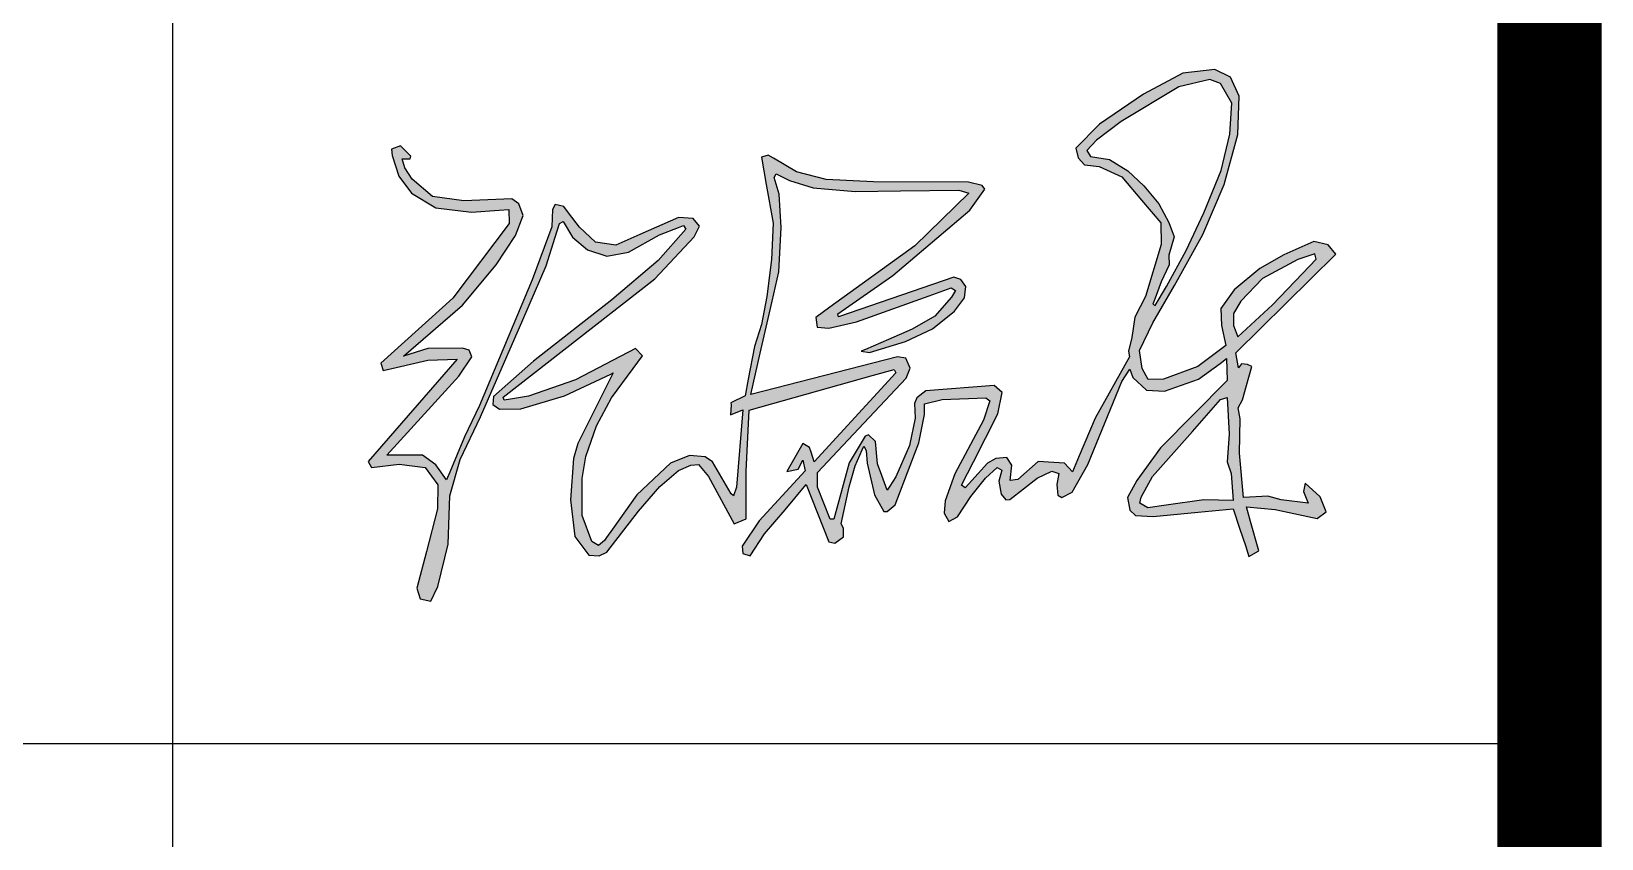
# Model space of a CAD drawing. Extents: x -427546 to -314919, y 698702 to 968782.
# Drawn here: x -342129 to -339871, y 793810 to 794972 of the extents above; entities that cross this region are included whole.
import ezdxf

# ---------------------------------------------------------------- set-up
doc = ezdxf.new("R2010")
doc.units = 0
doc.header["$LTSCALE"] = 1000
doc.header["$MEASUREMENT"] = 0
doc.layers.get('0').update_dxf_attribs({"linetype": 'CONTINUOUS'})
doc.layers.add('PUB_TITLE', color=4, linetype='CONTINUOUS')

msp = doc.modelspace()

# ---------------------------------------------------------------- hatches: boundary and pattern name
h = msp.add_hatch(color=256)
h.paths.add_polyline_path([(-340419, 794442.1), (-340409.2, 794444.9), (-340406.5, 794392.4), (-340409.2, 794352.6), (-340403.8, 794335.6), (-340400.7, 794296.9), (-340442.9, 794297.6), (-340497.3, 794290), (-340523.3, 794286.3), (-340535, 794292.9), (-340532.8, 794301.6), (-340516.5, 794331.1), (-340459.3, 794396.2)], flags=16)
h.paths.add_polyline_path([(-340516.3, 794579.5), (-340513.1, 794577.3), (-340496.5, 794604.7), (-340468.5, 794656.7), (-340443, 794710.7), (-340418.2, 794771.4), (-340405.7, 794823.9), (-340402.5, 794868.5), (-340418.9, 794896.6), (-340434.5, 794902.4), (-340479, 794892.1), (-340561.9, 794842.1), (-340597.1, 794815.2), (-340611.1, 794800.2), (-340606.1, 794792), (-340578.5, 794787.7), (-340552.3, 794771.3), (-340529.4, 794749.8), (-340507.7, 794723.6), (-340493.1, 794696.8), (-340485.7, 794676.2), (-340493.4, 794649.7), (-340492.6, 794636.1), (-340504.2, 794611.2), (-340513.1, 794587.8)], flags=16)
h.paths.add_polyline_path([(-340400.1, 794548.5), (-340393.8, 794532.1), (-340344.1, 794578.5), (-340300.9, 794623.4), (-340281.2, 794643.9), (-340283.1, 794651.6), (-340307.5, 794643.5), (-340358.3, 794616.4), (-340389.7, 794583.8), (-340400.1, 794565.8)], flags=16)
h.paths.add_polyline_path([(-341584.6, 794788.4), (-341583.5, 794792.4), (-341598.5, 794806.9), (-341611.4, 794802.3), (-341610.4, 794793.3), (-341600.7, 794763.7), (-341582.7, 794739.2), (-341547.7, 794717.8), (-341496.4, 794711.8), (-341456.6, 794714.4), (-341442.7, 794715.3), (-341442.3, 794695.2), (-341523.1, 794587.8), (-341626.9, 794494.4), (-341623.2, 794483.8), (-341559.2, 794498.7), (-341517, 794500), (-341645, 794352.8), (-341640.3, 794344.4), (-341600.3, 794349), (-341562.8, 794344.1), (-341544.8, 794319.1), (-341545.1, 794284.7), (-341561, 794223.4), (-341574.7, 794170.6), (-341570.2, 794155.5), (-341554.9, 794151.8), (-341544.5, 794173.2), (-341529.8, 794233.8), (-341527.3, 794303.5), (-341512.6, 794355.7), (-341483.4, 794417.4), (-341422.6, 794556.9), (-341388.8, 794634.6), (-341375.9, 794675.8), (-341369.8, 794695.3), (-341364.5, 794698.3), (-341351.1, 794675.8), (-341329.4, 794657.5), (-341301.8, 794648.3), (-341270.3, 794654.2), (-341225.9, 794679.2), (-341198.6, 794689.7), (-341191.4, 794692.4), (-341187.9, 794687.1), (-341227.6, 794642.3), (-341294.5, 794585.4), (-341406.9, 794497.4), (-341464.4, 794446.6), (-341465.5, 794435), (-341456.1, 794428.2), (-341425.1, 794428.6), (-341362.4, 794447.3), (-341295.7, 794478.7), (-341292.3, 794480.3), (-341343.2, 794378.9), (-341349.4, 794357.1), (-341354.1, 794297.6), (-341347.6, 794245.1), (-341327.4, 794218.1), (-341312.7, 794217), (-341301.5, 794222.2), (-341256.2, 794281.4), (-341225.3, 794316.7), (-341198.6, 794340), (-341181, 794347.7), (-341169.8, 794348.7), (-341155.4, 794331.5), (-341118.5, 794263.4), (-341101.3, 794270.2), (-341101.2, 794339.1), (-341097, 794426.9), (-340918, 794477.2), (-340888.4, 794485.2), (-340885.8, 794480.7), (-341003.5, 794352.4), (-341007.8, 794366.1), (-341010, 794373.1), (-341019.9, 794378.8), (-341042.6, 794338.7), (-341026.2, 794342), (-341019.5, 794354.7), (-341016.2, 794339.4), (-341082.7, 794267.6), (-341106.8, 794231), (-341105.8, 794220.3), (-341095.4, 794217.3), (-341074.7, 794248.7), (-341045.3, 794283.4), (-341014.7, 794319.6), (-340982.4, 794237.5), (-340973.7, 794235.2), (-340961.3, 794244.5), (-340961, 794257), (-340964.5, 794263.3), (-340953.2, 794316.6), (-340944.6, 794346.9), (-340934.3, 794369.9), (-340932.1, 794374.8), (-340928.8, 794368.5), (-340927.1, 794350.4), (-340916.4, 794305.1), (-340903.2, 794281.1), (-340898.5, 794280.9), (-340886.9, 794290.6), (-340865.4, 794347.3), (-340853, 794379.9), (-340844.7, 794420.4), (-340844.5, 794436), (-340819.1, 794442), (-340756.5, 794444.5), (-340750.5, 794440.3), (-340759.9, 794412.3), (-340801.1, 794335.1), (-340814.8, 794296.2), (-340816.4, 794278.6), (-340809.7, 794266.8), (-340797.3, 794273.5), (-340778.1, 794302.3), (-340757, 794329.1), (-340740, 794344.2), (-340733.6, 794340.6), (-340737.8, 794324.5), (-340734.5, 794305.7), (-340727.6, 794297.7), (-340722, 794298.2), (-340682.8, 794329), (-340661.6, 794339), (-340651.3, 794335.4), (-340654.1, 794319.6), (-340653, 794304.6), (-340647.3, 794301.3), (-340632.1, 794308.8), (-340609.8, 794348.6), (-340560.7, 794468), (-340549.3, 794486), (-340545.2, 794473.8), (-340525.3, 794455.5), (-340499.5, 794454.2), (-340450.6, 794471.2), (-340419.4, 794494.1), (-340410.1, 794500.9), (-340409.3, 794469.4), (-340505.4, 794372.4), (-340539.5, 794325.7), (-340552.6, 794301.1), (-340549.2, 794283), (-340541.3, 794275.2), (-340516, 794273.8), (-340451, 794279.9), (-340400.5, 794284.7), (-340391, 794255.6), (-340383.2, 794231.8), (-340378.1, 794216.1), (-340364, 794224.2), (-340375.6, 794266.6), (-340381.5, 794287.9), (-340340.4, 794284), (-340279.8, 794270.7), (-340266.8, 794280.6), (-340275.7, 794302.1), (-340296.9, 794321.6), (-340299.3, 794309.6), (-340292.8, 794292.9), (-340331.5, 794297.7), (-340350.8, 794302.9), (-340385.8, 794300.9), (-340391.7, 794364.7), (-340390.4, 794414.2), (-340393.4, 794430.3), (-340387.3, 794441.6), (-340381.6, 794462.1), (-340374, 794489.4), (-340379.9, 794492.4), (-340388.6, 794493.5), (-340392.9, 794487.8), (-340397.1, 794509.1), (-340252.9, 794651.2), (-340264.1, 794664.6), (-340284.5, 794669.5), (-340327.7, 794650.5), (-340362.3, 794630.4), (-340399.1, 794600), (-340418.4, 794573.2), (-340417.3, 794548.7), (-340411.4, 794519.8), (-340451.6, 794489.8), (-340501, 794471.5), (-340523, 794470.8), (-340531.5, 794486.8), (-340535.6, 794512.4), (-340516.3, 794552.2), (-340485, 794606.3), (-340444.4, 794679.5), (-340413.5, 794751.6), (-340393.8, 794823.3), (-340391.9, 794878.4), (-340404.3, 794905.9), (-340427.3, 794917.1), (-340473.2, 794911.8), (-340529.7, 794881.7), (-340592.8, 794838.4), (-340627, 794803.6), (-340623.7, 794789.8), (-340614.5, 794780), (-340593.5, 794777.4), (-340560.7, 794762.3), (-340532.5, 794728.9), (-340504.9, 794696.2), (-340504.3, 794665.3), (-340526.6, 794590.1), (-340542.3, 794560.6), (-340546.3, 794531.1), (-340551.3, 794511.8), (-340549.7, 794503.5), (-340599.4, 794415.2), (-340622.1, 794361.2), (-340631.9, 794337.8), (-340643.2, 794350.4), (-340658.7, 794351.4), (-340681, 794352.9), (-340710.2, 794327.2), (-340721.5, 794325.7), (-340718.9, 794347.8), (-340726.1, 794358.6), (-340742.1, 794357.1), (-340754.3, 794350.6), (-340776.8, 794325.4), (-340786.3, 794314.8), (-340791.5, 794318.8), (-340774.1, 794352.4), (-340757.1, 794386.3), (-340739.4, 794421.6), (-340733, 794452), (-340744.6, 794462.3), (-340842.8, 794454.6), (-340855.9, 794444.5), (-340859.3, 794436.5), (-340857.9, 794415.2), (-340866.2, 794375.9), (-340885.8, 794330.6), (-340894.4, 794317.3), (-340898.2, 794311.6), (-340906.2, 794332.9), (-340912.5, 794349.5), (-340915.3, 794381.5), (-340925.4, 794391.1), (-340930.2, 794389.3), (-340953.1, 794351.1), (-340975.2, 794269.9), (-340980.3, 794270.1), (-340998.8, 794315.9), (-340998.8, 794330.6), (-340998.8, 794337.3), (-340962.1, 794375.7), (-340871.2, 794473), (-340865.4, 794487.1), (-340871.4, 794501.4), (-340883.4, 794503.4), (-341094.5, 794449.4), (-341081, 794508.7), (-341063.9, 794583.7), (-341054.2, 794626), (-341050.8, 794689.6), (-341053.5, 794737.8), (-341060.7, 794761.7), (-341057.9, 794766.8), (-341038.8, 794757.3), (-341004.6, 794746.9), (-340944.4, 794741.4), (-340879.1, 794742.2), (-340795.5, 794743.2), (-340780.7, 794739), (-340858.4, 794663.4), (-340980.7, 794574.9), (-341000.9, 794560.2), (-340999, 794546.2), (-340982.3, 794544.6), (-340942.5, 794553.8), (-340838.1, 794591.2), (-340806.2, 794602.6), (-340800.2, 794598.8), (-340805.7, 794589.6), (-340830, 794561.8), (-340862.3, 794543.1), (-340896.5, 794528.3), (-340929.6, 794514.1), (-340935.9, 794511.9), (-340924, 794509.9), (-340871.8, 794525.5), (-340833.2, 794543.6), (-340801.7, 794569.4), (-340787.2, 794588.5), (-340785.2, 794604.7), (-340792.4, 794614.6), (-340802.5, 794618.3), (-340968.4, 794560.9), (-340969.5, 794565.5), (-340890.2, 794620.6), (-340779.4, 794714.4), (-340757.9, 794744.6), (-340761.5, 794750), (-340781.5, 794754.8), (-340917.9, 794755.4), (-340986.2, 794758.9), (-341029, 794769.7), (-341062, 794789.4), (-341069.5, 794793.8), (-341079.2, 794790.9), (-341072.3, 794751.5), (-341062.6, 794695.7), (-341065, 794643.6), (-341071.3, 794590.2), (-341079.2, 794550.1), (-341089, 794518.2), (-341098.2, 794471.2), (-341102.8, 794447.5), (-341123.1, 794437.4), (-341122.6, 794434.5), (-341123.7, 794419.9), (-341105.8, 794427.2), (-341115.3, 794315.8), (-341119.6, 794303.4), (-341122.9, 794306.4), (-341149.4, 794352.3), (-341160, 794359.7), (-341182.5, 794361.3), (-341210.1, 794350.7), (-341258.5, 794305), (-341293.5, 794255.4), (-341301.9, 794243.5), (-341304.9, 794239.2), (-341313.8, 794232.1), (-341323.3, 794237.8), (-341337.1, 794275.4), (-341337.1, 794328.5), (-341331.7, 794359.9), (-341316.3, 794404.4), (-341295.1, 794444.7), (-341263.9, 794486.6), (-341250.3, 794505), (-341260.4, 794515.7), (-341346.6, 794470.3), (-341414.1, 794447), (-341440.1, 794442.7), (-341449.1, 794441.3), (-341450.7, 794445.4), (-341232.5, 794615.8), (-341175.9, 794676), (-341168.5, 794691.3), (-341177.2, 794702.4), (-341198.4, 794703.9), (-341254.2, 794679.4), (-341288.8, 794664.3), (-341317.9, 794668.4), (-341340.9, 794689.9), (-341356.6, 794710.8), (-341363.3, 794719.9), (-341376, 794722.5), (-341379.9, 794715.6), (-341380.8, 794690.8), (-341408.9, 794614.4), (-341484.9, 794433.4), (-341506.4, 794388.3), (-341527.5, 794337.6), (-341532.2, 794326.3), (-341547.4, 794348.2), (-341566.6, 794362.1), (-341586.4, 794362.1), (-341618.2, 794362.1), (-341514.5, 794475.6), (-341495.8, 794503.7), (-341499.5, 794513.1), (-341509.2, 794516), (-341558.9, 794515.4), (-341594.1, 794504.5), (-341509.4, 794577.7), (-341460.6, 794635.7), (-341433.1, 794678.3), (-341422.2, 794707), (-341428.1, 794723.9), (-341438.2, 794730.8), (-341507.1, 794728), (-341552.3, 794734.4), (-341581.5, 794759), (-341592, 794775.6), (-341596.2, 794788.3)])

# ---------------------------------------------------------------- linework, layer by layer
for p, q in [((-340473.2, 794911.8), (-340529.7, 794881.7)), ((-340427.3, 794917.1), (-340473.2, 794911.8)), ((-340404.3, 794905.9), (-340427.3, 794917.1)), ((-340391.9, 794878.4), (-340404.3, 794905.9)), ((-340529.7, 794881.7), (-340592.8, 794838.4)), ((-340479, 794892.1), (-340561.9, 794842.1)), ((-340434.5, 794902.4), (-340479, 794892.1)), ((-340418.9, 794896.6), (-340434.5, 794902.4)), ((-340402.5, 794868.5), (-340418.9, 794896.6)), ((-340405.7, 794823.9), (-340402.5, 794868.5)), ((-340393.8, 794823.3), (-340391.9, 794878.4)), ((-340592.8, 794838.4), (-340627, 794803.6)), ((-340561.9, 794842.1), (-340597.1, 794815.2)), ((-340597.1, 794815.2), (-340611.1, 794800.2)), ((-340418.2, 794771.4), (-340405.7, 794823.9)), ((-340413.5, 794751.6), (-340393.8, 794823.3)), ((-341598.5, 794806.9), (-341611.4, 794802.3)), ((-341611.4, 794802.3), (-341610.4, 794793.3)), ((-341610.4, 794793.3), (-341600.7, 794763.7)), ((-341583.5, 794792.4), (-341598.5, 794806.9)), ((-341584.6, 794788.4), (-341583.5, 794792.4)), ((-341069.5, 794793.8), (-341079.2, 794790.9)), ((-341079.2, 794790.9), (-341072.3, 794751.5)), ((-341062, 794789.4), (-341069.5, 794793.8)), ((-340627, 794803.6), (-340623.7, 794789.8)), ((-340623.7, 794789.8), (-340614.5, 794780)), ((-340611.1, 794800.2), (-340606.1, 794792)), ((-340606.1, 794792), (-340578.5, 794787.7)), ((-341596.2, 794788.3), (-341584.6, 794788.4)), ((-341592, 794775.6), (-341596.2, 794788.3)), ((-341581.5, 794759), (-341592, 794775.6)), ((-341029, 794769.7), (-341062, 794789.4)), ((-340986.2, 794758.9), (-341029, 794769.7)), ((-340614.5, 794780), (-340593.5, 794777.4)), ((-340593.5, 794777.4), (-340560.7, 794762.3)), ((-340578.5, 794787.7), (-340552.3, 794771.3)), ((-340552.3, 794771.3), (-340529.4, 794749.8)), ((-340443, 794710.7), (-340418.2, 794771.4)), ((-341600.7, 794763.7), (-341582.7, 794739.2)), ((-341552.3, 794734.4), (-341581.5, 794759)), ((-341072.3, 794751.5), (-341062.6, 794695.7)), ((-341060.7, 794761.7), (-341057.9, 794766.8)), ((-341053.5, 794737.8), (-341060.7, 794761.7)), ((-341057.9, 794766.8), (-341038.8, 794757.3)), ((-341038.8, 794757.3), (-341004.6, 794746.9)), ((-341004.6, 794746.9), (-340944.4, 794741.4)), ((-340917.9, 794755.4), (-340986.2, 794758.9)), ((-340781.5, 794754.8), (-340917.9, 794755.4)), ((-340761.5, 794750), (-340781.5, 794754.8)), ((-340757.9, 794744.6), (-340761.5, 794750)), ((-340560.7, 794762.3), (-340532.5, 794728.9)), ((-340529.4, 794749.8), (-340507.7, 794723.6)), ((-340444.4, 794679.5), (-340413.5, 794751.6)), ((-341582.7, 794739.2), (-341547.7, 794717.8)), ((-341507.1, 794728), (-341552.3, 794734.4)), ((-341438.2, 794730.8), (-341507.1, 794728)), ((-341428.1, 794723.9), (-341438.2, 794730.8)), ((-341422.2, 794707), (-341428.1, 794723.9)), ((-341376, 794722.5), (-341379.9, 794715.6)), ((-341363.3, 794719.9), (-341376, 794722.5)), ((-341050.8, 794689.6), (-341053.5, 794737.8)), ((-340944.4, 794741.4), (-340879.1, 794742.2)), ((-340879.1, 794742.2), (-340795.5, 794743.2)), ((-340780.7, 794739), (-340858.4, 794663.4)), ((-340795.5, 794743.2), (-340780.7, 794739)), ((-340779.4, 794714.4), (-340757.9, 794744.6)), ((-340532.5, 794728.9), (-340504.9, 794696.2)), ((-340507.7, 794723.6), (-340493.1, 794696.8)), ((-341547.7, 794717.8), (-341496.4, 794711.8)), ((-341496.4, 794711.8), (-341456.6, 794714.4)), ((-341456.6, 794714.4), (-341442.7, 794715.3)), ((-341442.7, 794715.3), (-341442.3, 794695.2)), ((-341433.1, 794678.3), (-341422.2, 794707)), ((-341379.9, 794715.6), (-341380.8, 794690.8)), ((-341356.6, 794710.8), (-341363.3, 794719.9)), ((-341340.9, 794689.9), (-341356.6, 794710.8)), ((-341198.4, 794703.9), (-341254.2, 794679.4)), ((-341177.2, 794702.4), (-341198.4, 794703.9)), ((-341168.5, 794691.3), (-341177.2, 794702.4)), ((-340890.2, 794620.6), (-340779.4, 794714.4)), ((-340468.5, 794656.7), (-340443, 794710.7)), ((-341442.3, 794695.2), (-341523.1, 794587.8)), ((-341460.6, 794635.7), (-341433.1, 794678.3)), ((-341380.8, 794690.8), (-341408.9, 794614.4)), ((-341375.9, 794675.8), (-341369.8, 794695.3)), ((-341369.8, 794695.3), (-341364.5, 794698.3)), ((-341364.5, 794698.3), (-341351.1, 794675.8)), ((-341317.9, 794668.4), (-341340.9, 794689.9)), ((-341254.2, 794679.4), (-341288.8, 794664.3)), ((-341270.3, 794654.2), (-341225.9, 794679.2)), ((-341187.9, 794687.1), (-341227.6, 794642.3)), ((-341225.9, 794679.2), (-341198.6, 794689.7)), ((-341198.6, 794689.7), (-341191.4, 794692.4)), ((-341191.4, 794692.4), (-341187.9, 794687.1)), ((-341175.9, 794676), (-341168.5, 794691.3)), ((-341062.6, 794695.7), (-341065, 794643.6)), ((-341054.2, 794626), (-341050.8, 794689.6)), ((-340504.9, 794696.2), (-340504.3, 794665.3)), ((-340493.1, 794696.8), (-340485.7, 794676.2)), ((-340485, 794606.3), (-340444.4, 794679.5)), ((-341388.8, 794634.6), (-341375.9, 794675.8)), ((-341351.1, 794675.8), (-341329.4, 794657.5)), ((-341329.4, 794657.5), (-341301.8, 794648.3)), ((-341288.8, 794664.3), (-341317.9, 794668.4)), ((-341232.5, 794615.8), (-341175.9, 794676)), ((-340858.4, 794663.4), (-340980.7, 794574.9)), ((-340504.3, 794665.3), (-340526.6, 794590.1)), ((-340496.5, 794604.7), (-340468.5, 794656.7)), ((-340485.7, 794676.2), (-340493.4, 794649.7)), ((-340284.5, 794669.5), (-340327.7, 794650.5)), ((-340264.1, 794664.6), (-340284.5, 794669.5)), ((-340252.9, 794651.2), (-340264.1, 794664.6)), ((-341509.4, 794577.7), (-341460.6, 794635.7)), ((-341422.6, 794556.9), (-341388.8, 794634.6)), ((-341301.8, 794648.3), (-341270.3, 794654.2)), ((-341227.6, 794642.3), (-341294.5, 794585.4)), ((-341065, 794643.6), (-341071.3, 794590.2)), ((-340492.6, 794636.1), (-340504.2, 794611.2)), ((-340493.4, 794649.7), (-340492.6, 794636.1)), ((-340397.1, 794509.1), (-340252.9, 794651.2)), ((-340327.7, 794650.5), (-340362.3, 794630.4)), ((-340307.5, 794643.5), (-340358.3, 794616.4)), ((-340283.1, 794651.6), (-340307.5, 794643.5)), ((-340300.9, 794623.4), (-340281.2, 794643.9)), ((-340281.2, 794643.9), (-340283.1, 794651.6)), ((-341408.9, 794614.4), (-341484.9, 794433.4)), ((-341450.7, 794445.4), (-341232.5, 794615.8)), ((-341063.9, 794583.7), (-341054.2, 794626)), ((-340969.5, 794565.5), (-340890.2, 794620.6)), ((-340802.5, 794618.3), (-340968.4, 794560.9)), ((-340792.4, 794614.6), (-340802.5, 794618.3)), ((-340785.2, 794604.7), (-340792.4, 794614.6)), ((-340504.2, 794611.2), (-340513.1, 794587.8)), ((-340362.3, 794630.4), (-340399.1, 794600)), ((-340358.3, 794616.4), (-340389.7, 794583.8)), ((-340344.1, 794578.5), (-340300.9, 794623.4)), ((-341523.1, 794587.8), (-341626.9, 794494.4)), ((-341071.3, 794590.2), (-341079.2, 794550.1)), ((-340942.5, 794553.8), (-340838.1, 794591.2)), ((-340838.1, 794591.2), (-340806.2, 794602.6)), ((-340805.7, 794589.6), (-340830, 794561.8)), ((-340806.2, 794602.6), (-340800.2, 794598.8)), ((-340800.2, 794598.8), (-340805.7, 794589.6)), ((-340801.7, 794569.4), (-340787.2, 794588.5)), ((-340787.2, 794588.5), (-340785.2, 794604.7)), ((-340526.6, 794590.1), (-340542.3, 794560.6)), ((-340516.3, 794552.2), (-340485, 794606.3)), ((-340513.1, 794587.8), (-340516.3, 794579.5)), ((-340513.1, 794577.3), (-340496.5, 794604.7)), ((-340399.1, 794600), (-340418.4, 794573.2)), ((-341594.1, 794504.5), (-341509.4, 794577.7)), ((-341294.5, 794585.4), (-341406.9, 794497.4)), ((-341081, 794508.7), (-341063.9, 794583.7)), ((-340980.7, 794574.9), (-341000.9, 794560.2)), ((-340968.4, 794560.9), (-340969.5, 794565.5)), ((-340833.2, 794543.6), (-340801.7, 794569.4)), ((-340516.3, 794579.5), (-340513.1, 794577.3)), ((-340418.4, 794573.2), (-340417.3, 794548.7)), ((-340389.7, 794583.8), (-340400.1, 794565.8)), ((-340400.1, 794565.8), (-340400.1, 794548.5)), ((-340393.8, 794532.1), (-340344.1, 794578.5)), ((-341483.4, 794417.4), (-341422.6, 794556.9)), ((-341079.2, 794550.1), (-341089, 794518.2)), ((-341000.9, 794560.2), (-340999, 794546.2)), ((-340999, 794546.2), (-340982.3, 794544.6)), ((-340982.3, 794544.6), (-340942.5, 794553.8)), ((-340862.3, 794543.1), (-340896.5, 794528.3)), ((-340871.8, 794525.5), (-340833.2, 794543.6)), ((-340830, 794561.8), (-340862.3, 794543.1)), ((-340542.3, 794560.6), (-340546.3, 794531.1)), ((-340535.6, 794512.4), (-340516.3, 794552.2)), ((-340417.3, 794548.7), (-340411.4, 794519.8)), ((-340400.1, 794548.5), (-340393.8, 794532.1)), ((-340896.5, 794528.3), (-340929.6, 794514.1)), ((-340924, 794509.9), (-340871.8, 794525.5)), ((-340546.3, 794531.1), (-340551.3, 794511.8)), ((-340411.4, 794519.8), (-340451.6, 794489.8)), ((-340393.8, 794532.1), (-340393.8, 794532.1)), ((-341517, 794500), (-341645, 794352.8)), ((-341623.2, 794483.8), (-341559.2, 794498.7)), ((-341558.9, 794515.4), (-341594.1, 794504.5)), ((-341559.2, 794498.7), (-341517, 794500)), ((-341509.2, 794516), (-341558.9, 794515.4)), ((-341514.5, 794475.6), (-341495.8, 794503.7)), ((-341499.5, 794513.1), (-341509.2, 794516)), ((-341495.8, 794503.7), (-341499.5, 794513.1)), ((-341406.9, 794497.4), (-341464.4, 794446.6)), ((-341260.4, 794515.7), (-341346.6, 794470.3)), ((-341263.9, 794486.6), (-341250.3, 794505)), ((-341250.3, 794505), (-341260.4, 794515.7)), ((-341089, 794518.2), (-341098.2, 794471.2)), ((-341094.5, 794449.4), (-341081, 794508.7)), ((-340883.4, 794503.4), (-341094.5, 794449.4)), ((-340929.6, 794514.1), (-340935.9, 794511.9)), ((-340935.9, 794511.9), (-340924, 794509.9)), ((-340871.4, 794501.4), (-340883.4, 794503.4)), ((-340865.4, 794487.1), (-340871.4, 794501.4)), ((-340549.7, 794503.5), (-340599.4, 794415.2)), ((-340551.3, 794511.8), (-340549.7, 794503.5)), ((-340531.5, 794486.8), (-340535.6, 794512.4)), ((-340419.4, 794494.1), (-340410.1, 794500.9)), ((-340410.1, 794500.9), (-340409.3, 794469.4)), ((-340392.9, 794487.8), (-340397.1, 794509.1)), ((-341626.9, 794494.4), (-341623.2, 794483.8)), ((-341618.2, 794362.1), (-341514.5, 794475.6)), ((-341362.4, 794447.3), (-341295.7, 794478.7)), ((-341292.3, 794480.3), (-341343.2, 794378.9)), ((-341295.7, 794478.7), (-341292.3, 794480.3)), ((-341295.1, 794444.7), (-341263.9, 794486.6)), ((-341097, 794426.9), (-340918, 794477.2)), ((-340885.8, 794480.7), (-341003.5, 794352.4)), ((-340918, 794477.2), (-340888.4, 794485.2)), ((-340888.4, 794485.2), (-340885.8, 794480.7)), ((-340871.2, 794473), (-340865.4, 794487.1)), ((-340560.7, 794468), (-340549.3, 794486)), ((-340549.3, 794486), (-340545.2, 794473.8)), ((-340545.2, 794473.8), (-340525.3, 794455.5)), ((-340523, 794470.8), (-340531.5, 794486.8)), ((-340451.6, 794489.8), (-340501, 794471.5)), ((-340450.6, 794471.2), (-340419.4, 794494.1)), ((-340388.6, 794493.5), (-340392.9, 794487.8)), ((-340379.9, 794492.4), (-340388.6, 794493.5)), ((-340381.6, 794462.1), (-340374, 794489.4)), ((-340374, 794489.4), (-340379.9, 794492.4)), ((-341346.6, 794470.3), (-341414.1, 794447)), ((-341098.2, 794471.2), (-341102.8, 794447.5)), ((-340962.1, 794375.7), (-340871.2, 794473)), ((-340842.8, 794454.6), (-340855.9, 794444.5)), ((-340744.6, 794462.3), (-340842.8, 794454.6)), ((-340733, 794452), (-340744.6, 794462.3)), ((-340739.4, 794421.6), (-340733, 794452)), ((-340609.8, 794348.6), (-340560.7, 794468)), ((-340525.3, 794455.5), (-340499.5, 794454.2)), ((-340501, 794471.5), (-340523, 794470.8)), ((-340409.3, 794469.4), (-340505.4, 794372.4)), ((-340499.5, 794454.2), (-340450.6, 794471.2)), ((-340387.3, 794441.6), (-340381.6, 794462.1)), ((-341484.9, 794433.4), (-341506.4, 794388.3)), ((-341464.4, 794446.6), (-341465.5, 794435)), ((-341465.5, 794435), (-341456.1, 794428.2)), ((-341456.1, 794428.2), (-341425.1, 794428.6)), ((-341449.1, 794441.3), (-341450.7, 794445.4)), ((-341440.1, 794442.7), (-341449.1, 794441.3)), ((-341414.1, 794447), (-341440.1, 794442.7)), ((-341425.1, 794428.6), (-341362.4, 794447.3)), ((-341316.3, 794404.4), (-341295.1, 794444.7)), ((-341122.6, 794434.5), (-341123.7, 794419.9)), ((-341102.8, 794447.5), (-341123.1, 794437.4)), ((-341123.1, 794437.4), (-341122.6, 794434.5)), ((-340855.9, 794444.5), (-340859.3, 794436.5)), ((-340859.3, 794436.5), (-340857.9, 794415.2)), ((-340844.7, 794420.4), (-340844.5, 794436)), ((-340844.5, 794436), (-340819.1, 794442)), ((-340819.1, 794442), (-340756.5, 794444.5)), ((-340750.5, 794440.3), (-340759.9, 794412.3)), ((-340756.5, 794444.5), (-340750.5, 794440.3)), ((-340459.3, 794396.2), (-340419, 794442.1)), ((-340419, 794442.1), (-340409.2, 794444.9)), ((-340409.2, 794444.9), (-340406.5, 794392.4)), ((-340393.4, 794430.3), (-340387.3, 794441.6)), ((-340390.4, 794414.2), (-340393.4, 794430.3)), ((-341512.6, 794355.7), (-341483.4, 794417.4)), ((-341123.7, 794419.9), (-341105.8, 794427.2)), ((-341105.8, 794427.2), (-341115.3, 794315.8)), ((-341101.2, 794339.1), (-341097, 794426.9)), ((-340857.9, 794415.2), (-340866.2, 794375.9)), ((-340853, 794379.9), (-340844.7, 794420.4)), ((-340759.9, 794412.3), (-340801.1, 794335.1)), ((-340757.1, 794386.3), (-340739.4, 794421.6)), ((-340599.4, 794415.2), (-340622.1, 794361.2)), ((-340391.7, 794364.7), (-340390.4, 794414.2)), ((-341506.4, 794388.3), (-341527.5, 794337.6)), ((-341331.7, 794359.9), (-341316.3, 794404.4)), ((-340930.2, 794389.3), (-340953.1, 794351.1)), ((-340925.4, 794391.1), (-340930.2, 794389.3)), ((-340915.3, 794381.5), (-340925.4, 794391.1)), ((-340774.1, 794352.4), (-340757.1, 794386.3)), ((-340516.5, 794331.1), (-340459.3, 794396.2)), ((-340406.5, 794392.4), (-340409.2, 794352.6)), ((-341586.4, 794362.1), (-341618.2, 794362.1)), ((-341566.6, 794362.1), (-341586.4, 794362.1)), ((-341547.4, 794348.2), (-341566.6, 794362.1)), ((-341343.2, 794378.9), (-341349.4, 794357.1)), ((-341182.5, 794361.3), (-341210.1, 794350.7)), ((-341160, 794359.7), (-341182.5, 794361.3)), ((-341019.9, 794378.8), (-341042.6, 794338.7)), ((-341010, 794373.1), (-341019.9, 794378.8)), ((-341007.8, 794366.1), (-341010, 794373.1)), ((-341003.5, 794352.4), (-341007.8, 794366.1)), ((-340998.8, 794337.3), (-340962.1, 794375.7)), ((-340944.6, 794346.9), (-340934.3, 794369.9)), ((-340934.3, 794369.9), (-340932.1, 794374.8)), ((-340932.1, 794374.8), (-340928.8, 794368.5)), ((-340928.8, 794368.5), (-340927.1, 794350.4)), ((-340912.5, 794349.5), (-340915.3, 794381.5)), ((-340866.2, 794375.9), (-340885.8, 794330.6)), ((-340865.4, 794347.3), (-340853, 794379.9)), ((-340622.1, 794361.2), (-340631.9, 794337.8)), ((-340505.4, 794372.4), (-340539.5, 794325.7)), ((-340385.8, 794300.9), (-340391.7, 794364.7)), ((-341645, 794352.8), (-341640.3, 794344.4)), ((-341640.3, 794344.4), (-341600.3, 794349)), ((-341600.3, 794349), (-341562.8, 794344.1)), ((-341562.8, 794344.1), (-341544.8, 794319.1)), ((-341532.2, 794326.3), (-341547.4, 794348.2)), ((-341527.3, 794303.5), (-341512.6, 794355.7)), ((-341349.4, 794357.1), (-341354.1, 794297.6)), ((-341337.1, 794328.5), (-341331.7, 794359.9)), ((-341210.1, 794350.7), (-341258.5, 794305)), ((-341225.3, 794316.7), (-341198.6, 794340)), ((-341198.6, 794340), (-341181, 794347.7)), ((-341181, 794347.7), (-341169.8, 794348.7)), ((-341169.8, 794348.7), (-341155.4, 794331.5)), ((-341149.4, 794352.3), (-341160, 794359.7)), ((-341122.9, 794306.4), (-341149.4, 794352.3)), ((-341101.3, 794270.2), (-341101.2, 794339.1)), ((-341016.2, 794339.4), (-341082.7, 794267.6)), ((-341042.6, 794338.7), (-341026.2, 794342)), ((-341026.2, 794342), (-341019.5, 794354.7)), ((-341019.5, 794354.7), (-341016.2, 794339.4)), ((-340953.1, 794351.1), (-340975.2, 794269.9)), ((-340953.2, 794316.6), (-340944.6, 794346.9)), ((-340927.1, 794350.4), (-340916.4, 794305.1)), ((-340906.2, 794332.9), (-340912.5, 794349.5)), ((-340886.9, 794290.6), (-340865.4, 794347.3)), ((-340791.5, 794318.8), (-340774.1, 794352.4)), ((-340754.3, 794350.6), (-340776.8, 794325.4)), ((-340757, 794329.1), (-340740, 794344.2)), ((-340742.1, 794357.1), (-340754.3, 794350.6)), ((-340726.1, 794358.6), (-340742.1, 794357.1)), ((-340740, 794344.2), (-340733.6, 794340.6)), ((-340733.6, 794340.6), (-340737.8, 794324.5)), ((-340718.9, 794347.8), (-340726.1, 794358.6)), ((-340721.5, 794325.7), (-340718.9, 794347.8)), ((-340681, 794352.9), (-340710.2, 794327.2)), ((-340682.8, 794329), (-340661.6, 794339)), ((-340658.7, 794351.4), (-340681, 794352.9)), ((-340661.6, 794339), (-340651.3, 794335.4)), ((-340643.2, 794350.4), (-340658.7, 794351.4)), ((-340631.9, 794337.8), (-340643.2, 794350.4)), ((-340632.1, 794308.8), (-340609.8, 794348.6)), ((-340409.2, 794352.6), (-340403.8, 794335.6)), ((-341544.8, 794319.1), (-341545.1, 794284.7)), ((-341527.5, 794337.6), (-341532.2, 794326.3)), ((-341337.1, 794275.4), (-341337.1, 794328.5)), ((-341256.2, 794281.4), (-341225.3, 794316.7)), ((-341155.4, 794331.5), (-341118.5, 794263.4)), ((-341115.3, 794315.8), (-341119.6, 794303.4)), ((-341045.3, 794283.4), (-341014.7, 794319.6)), ((-341014.7, 794319.6), (-340982.4, 794237.5)), ((-340998.8, 794330.6), (-340998.8, 794337.3)), ((-340998.8, 794315.9), (-340998.8, 794330.6)), ((-340980.3, 794270.1), (-340998.8, 794315.9)), ((-340964.5, 794263.3), (-340953.2, 794316.6)), ((-340898.2, 794311.6), (-340906.2, 794332.9)), ((-340894.4, 794317.3), (-340898.2, 794311.6)), ((-340885.8, 794330.6), (-340894.4, 794317.3)), ((-340801.1, 794335.1), (-340814.8, 794296.2)), ((-340786.3, 794314.8), (-340791.5, 794318.8)), ((-340776.8, 794325.4), (-340786.3, 794314.8)), ((-340778.1, 794302.3), (-340757, 794329.1)), ((-340737.8, 794324.5), (-340734.5, 794305.7)), ((-340722, 794298.2), (-340682.8, 794329)), ((-340710.2, 794327.2), (-340721.5, 794325.7)), ((-340651.3, 794335.4), (-340654.1, 794319.6)), ((-340654.1, 794319.6), (-340653, 794304.6)), ((-340539.5, 794325.7), (-340552.6, 794301.1)), ((-340532.8, 794301.6), (-340516.5, 794331.1)), ((-340403.8, 794335.6), (-340400.7, 794296.9)), ((-340296.9, 794321.6), (-340299.3, 794309.6)), ((-340275.7, 794302.1), (-340296.9, 794321.6)), ((-341529.8, 794233.8), (-341527.3, 794303.5)), ((-341354.1, 794297.6), (-341347.6, 794245.1)), ((-341258.5, 794305), (-341293.5, 794255.4)), ((-341119.6, 794303.4), (-341122.9, 794306.4)), ((-340916.4, 794305.1), (-340903.2, 794281.1)), ((-340814.8, 794296.2), (-340816.4, 794278.6)), ((-340797.3, 794273.5), (-340778.1, 794302.3)), ((-340734.5, 794305.7), (-340727.6, 794297.7)), ((-340727.6, 794297.7), (-340722, 794298.2)), ((-340653, 794304.6), (-340647.3, 794301.3)), ((-340647.3, 794301.3), (-340632.1, 794308.8)), ((-340552.6, 794301.1), (-340549.2, 794283)), ((-340535, 794292.9), (-340532.8, 794301.6)), ((-340523.3, 794286.3), (-340535, 794292.9)), ((-340442.9, 794297.6), (-340497.3, 794290)), ((-340400.7, 794296.9), (-340442.9, 794297.6)), ((-340350.8, 794302.9), (-340385.8, 794300.9)), ((-340331.5, 794297.7), (-340350.8, 794302.9)), ((-340292.8, 794292.9), (-340331.5, 794297.7)), ((-340299.3, 794309.6), (-340292.8, 794292.9)), ((-340266.8, 794280.6), (-340275.7, 794302.1)), ((-341545.1, 794284.7), (-341561, 794223.4)), ((-341323.3, 794237.8), (-341337.1, 794275.4)), ((-341301.5, 794222.2), (-341256.2, 794281.4)), ((-341074.7, 794248.7), (-341045.3, 794283.4)), ((-340903.2, 794281.1), (-340898.5, 794280.9)), ((-340898.5, 794280.9), (-340886.9, 794290.6)), ((-340816.4, 794278.6), (-340809.7, 794266.8)), ((-340809.7, 794266.8), (-340797.3, 794273.5)), ((-340549.2, 794283), (-340541.3, 794275.2)), ((-340541.3, 794275.2), (-340516, 794273.8)), ((-340497.3, 794290), (-340523.3, 794286.3)), ((-340516, 794273.8), (-340451, 794279.9)), ((-340451, 794279.9), (-340400.5, 794284.7)), ((-340400.5, 794284.7), (-340391, 794255.6)), ((-340375.6, 794266.6), (-340381.5, 794287.9)), ((-340381.5, 794287.9), (-340340.4, 794284)), ((-340340.4, 794284), (-340279.8, 794270.7)), ((-340279.8, 794270.7), (-340266.8, 794280.6)), ((-341293.5, 794255.4), (-341301.9, 794243.5)), ((-341118.5, 794263.4), (-341101.3, 794270.2)), ((-341082.7, 794267.6), (-341106.8, 794231)), ((-341095.4, 794217.3), (-341074.7, 794248.7)), ((-340975.2, 794269.9), (-340980.3, 794270.1)), ((-340961, 794257), (-340964.5, 794263.3)), ((-340961.3, 794244.5), (-340961, 794257)), ((-340391, 794255.6), (-340383.2, 794231.8)), ((-340364, 794224.2), (-340375.6, 794266.6)), ((-341544.5, 794173.2), (-341529.8, 794233.8)), ((-341347.6, 794245.1), (-341327.4, 794218.1)), ((-341313.8, 794232.1), (-341323.3, 794237.8)), ((-341304.9, 794239.2), (-341313.8, 794232.1)), ((-341301.9, 794243.5), (-341304.9, 794239.2)), ((-341106.8, 794231), (-341105.8, 794220.3)), ((-340982.4, 794237.5), (-340973.7, 794235.2)), ((-340973.7, 794235.2), (-340961.3, 794244.5)), ((-340383.2, 794231.8), (-340378.1, 794216.1)), ((-341561, 794223.4), (-341574.7, 794170.6)), ((-341327.4, 794218.1), (-341312.7, 794217)), ((-341312.7, 794217), (-341301.5, 794222.2)), ((-341105.8, 794220.3), (-341095.4, 794217.3)), ((-340378.1, 794216.1), (-340364, 794224.2)), ((-341574.7, 794170.6), (-341570.2, 794155.5)), ((-341554.9, 794151.8), (-341544.5, 794173.2)), ((-341570.2, 794155.5), (-341554.9, 794151.8))]:
    msp.add_line(p, q)
at = {"layer": 'PUB_TITLE', "color": 4}
for p, q in [((-341925.8, 789547.3), (-341925.8, 797247.3)), ((-345995.8, 793947.3), (-339945.8, 793947.3))]:
    msp.add_line(p, q, dxfattribs=at)
at = {"layer": 'PUB_TITLE', "const_width": 150}
msp.add_lwpolyline([(-423795.8, 771656.9), (-339945.8, 771656.9), (-339945.8, 831656.9), (-423795.8, 831656.9)], close=True, dxfattribs=at)

doc.saveas('drawing.dxf')
